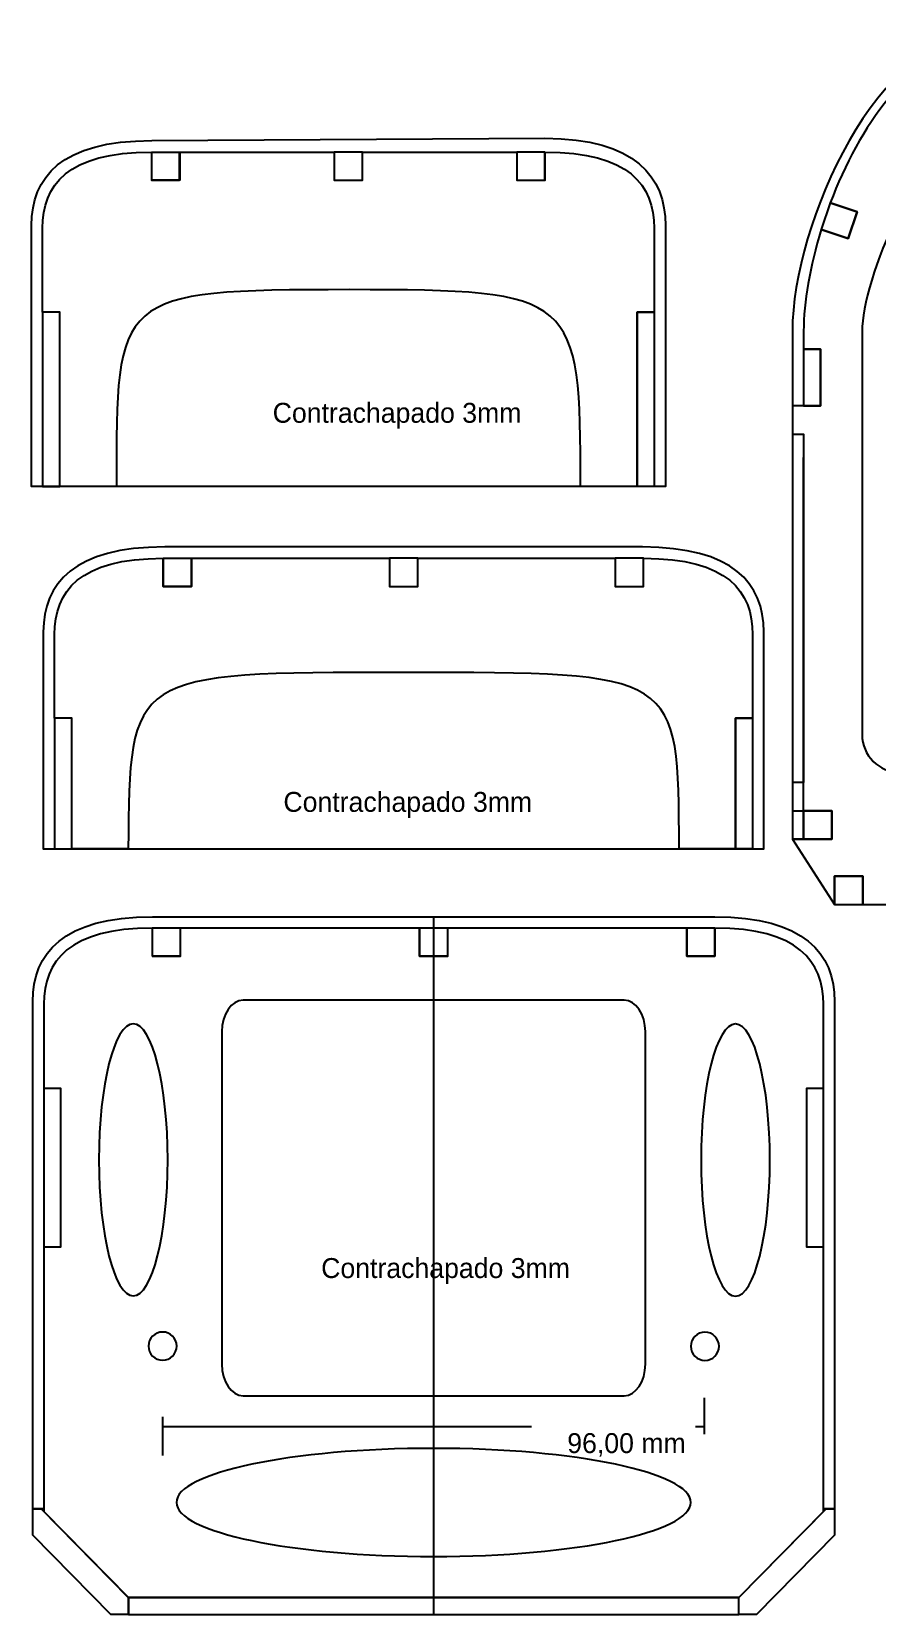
# Model space of a CAD drawing. Header units: millimetres. Extents: x 69 to 698, y -204 to 471.
# Drawn here: x 73.1 to 222.8, y 191.3 to 471.4 of the extents above; entities that cross this region are included whole.
import ezdxf

# ---------------------------------------------------------------- set-up
doc = ezdxf.new("R2010")
doc.units = ezdxf.units.MM
doc.layers.add('Cuadernas', color=7, linetype='Continuous')
doc.styles.get("Standard").update_dxf_attribs({"font": 'txt.shx', "bigfont": 'extfont2.shx'})

msp = doc.modelspace()

# ---------------------------------------------------------------- linework, layer by layer
at = {"layer": 'Cuadernas'}
for points in [[(209.78, 405.21), (212.78, 405.21), (212.78, 415.21), (209.78, 415.21), (209.78, 405.21)], [(209.78, 328.51), (214.78, 328.51), (214.78, 333.51), (209.78, 333.51), (209.78, 328.51)], [(215.26, 316.94), (220.26, 316.94), (220.26, 321.94), (215.26, 321.94), (215.26, 316.94)], [(94.42, 307.75), (99.42, 307.75), (99.42, 312.75), (94.42, 312.75), (94.42, 307.75)], [(141.75, 307.75), (146.75, 307.75), (146.75, 312.75), (141.75, 312.75), (141.75, 307.75)], [(189.08, 307.75), (194.08, 307.75), (194.08, 312.75), (189.08, 312.75), (189.08, 307.75)], [(90.21, 191.25), (198.29, 191.25), (198.29, 194.25), (90.21, 194.25), (90.21, 191.25)]]:
    msp.add_lwpolyline(points, close=True, dxfattribs=at)
for points, knots in [([(276.48, 418.4), (276.49, 436.97), (262.37, 471.44), (242.13, 471.4), (242.13, 471.4), (223.16, 471.44), (207.78, 437.55), (207.78, 418.4), (207.78, 418.4), (207.78, 418.1), (207.78, 412.94), (207.78, 405.21), (207.78, 405.21), (207.78, 405.21), (207.78, 400.2), (207.78, 400.2), (207.78, 400.2), (207.78, 400.2), (207.78, 328.51), (207.78, 328.51), (207.78, 328.51), (207.78, 328.51), (209.78, 328.51), (209.78, 328.51), (209.78, 328.51), (209.78, 328.51), (209.78, 396.08), (209.78, 396.08)], [0, 0, 0, 0, 0.142857, 0.142857, 0.142857, 0.142857, 0.285714, 0.285714, 0.285714, 0.285714, 0.428571, 0.428571, 0.428571, 0.428571, 0.571429, 0.571429, 0.571429, 0.571429, 0.714286, 0.714286, 0.714286, 0.714286, 0.857143, 0.857143, 0.857143, 0.857143, 1, 1, 1, 1]), ([(129.17, 390.93), (129.17, 390.93), (185.3, 390.93), (185.3, 390.93), (185.3, 390.93), (185.3, 390.93), (185.3, 417.45), (185.3, 417.45), (185.3, 417.45), (185.3, 417.45), (185.3, 431.63), (185.3, 431.63), (185.3, 431.63), (185.3, 431.63), (185.3, 437.13), (185.3, 437.13), (185.3, 437.13), (185.3, 445.63), (180.03, 452.57), (163.97, 452.57), (163.97, 452.57), (163.97, 452.57), (94.32, 452.16), (94.32, 452.16), (94.32, 452.16), (78.27, 452.16), (73.06, 445.65), (73.06, 437.15), (73.06, 437.15), (73.06, 437.15), (73.06, 431.65), (73.06, 431.65), (73.06, 431.65), (73.06, 431.65), (73.06, 417.47), (73.06, 417.47), (73.06, 417.47), (73.06, 417.47), (73.06, 390.93), (73.06, 390.93), (73.06, 390.93), (73.06, 390.93), (129.17, 390.93), (129.17, 390.93)], [0, 0, 0, 0, 0.090909, 0.090909, 0.090909, 0.090909, 0.181818, 0.181818, 0.181818, 0.181818, 0.272727, 0.272727, 0.272727, 0.272727, 0.363636, 0.363636, 0.363636, 0.363636, 0.454545, 0.454545, 0.454545, 0.454545, 0.545455, 0.545455, 0.545455, 0.545455, 0.636364, 0.636364, 0.636364, 0.636364, 0.727273, 0.727273, 0.727273, 0.727273, 0.818182, 0.818182, 0.818182, 0.818182, 0.909091, 0.909091, 0.909091, 0.909091, 1, 1, 1, 1]), ([(94.32, 450.13), (94.32, 450.13), (94.32, 445.13), (94.32, 445.13), (94.32, 445.13), (94.32, 445.13), (99.32, 445.13), (99.32, 445.13), (99.32, 445.13), (99.32, 445.13), (99.32, 450.13), (99.32, 450.13), (99.32, 450.13), (99.32, 450.13), (94.32, 450.13), (94.32, 450.13)], [0, 0, 0, 0, 0.25, 0.25, 0.25, 0.25, 0.5, 0.5, 0.5, 0.5, 0.75, 0.75, 0.75, 0.75, 1, 1, 1, 1]), ([(126.66, 445.13), (126.66, 445.13), (126.66, 450.13), (126.66, 450.13), (126.66, 450.13), (126.66, 450.13), (131.66, 450.13), (131.66, 450.13), (131.66, 450.13), (131.66, 450.13), (131.66, 445.13), (131.66, 445.13), (131.66, 445.13), (131.66, 445.13), (126.66, 445.13), (126.66, 445.13)], [0, 0, 0, 0, 0.25, 0.25, 0.25, 0.25, 0.5, 0.5, 0.5, 0.5, 0.75, 0.75, 0.75, 0.75, 1, 1, 1, 1]), ([(158.97, 445.13), (158.97, 445.13), (158.97, 450.13), (158.97, 450.13), (158.97, 450.13), (158.97, 450.13), (163.97, 450.13), (163.97, 450.13), (163.97, 450.13), (163.97, 450.13), (163.97, 445.13), (163.97, 445.13), (163.97, 445.13), (163.97, 445.13), (158.97, 445.13), (158.97, 445.13)], [0, 0, 0, 0, 0.25, 0.25, 0.25, 0.25, 0.5, 0.5, 0.5, 0.5, 0.75, 0.75, 0.75, 0.75, 1, 1, 1, 1]), ([(214.5, 441.13), (214.5, 441.13), (219.24, 439.53), (219.24, 439.53), (219.24, 439.53), (219.24, 439.53), (217.64, 434.8), (217.64, 434.8), (217.64, 434.8), (217.64, 434.8), (212.9, 436.4), (212.9, 436.4), (212.9, 436.4), (212.9, 436.4), (214.5, 441.13), (214.5, 441.13)], [0, 0, 0, 0, 0.25, 0.25, 0.25, 0.25, 0.5, 0.5, 0.5, 0.5, 0.75, 0.75, 0.75, 0.75, 1, 1, 1, 1]), ([(78.06, 421.8), (78.06, 421.8), (78.06, 390.93), (78.06, 390.93), (78.06, 390.93), (78.06, 390.93), (75.01, 390.93), (75.01, 390.93), (75.01, 390.93), (75.01, 390.93), (75.01, 421.8), (75.01, 421.8), (75.01, 421.8), (75.01, 421.8), (78.06, 421.8), (78.06, 421.8)], [0, 0, 0, 0, 0.25, 0.25, 0.25, 0.25, 0.5, 0.5, 0.5, 0.5, 0.75, 0.75, 0.75, 0.75, 1, 1, 1, 1]), ([(180.27, 421.8), (180.27, 421.8), (180.27, 390.93), (180.27, 390.93), (180.27, 390.93), (180.27, 390.93), (183.3, 390.93), (183.3, 390.93), (183.3, 390.93), (183.3, 390.93), (183.3, 421.8), (183.3, 421.8), (183.3, 421.8), (183.3, 421.8), (180.27, 421.8), (180.27, 421.8)], [0, 0, 0, 0, 0.25, 0.25, 0.25, 0.25, 0.5, 0.5, 0.5, 0.5, 0.75, 0.75, 0.75, 0.75, 1, 1, 1, 1]), ([(138.93, 326.75), (138.93, 326.75), (75.13, 326.75), (75.13, 326.75), (75.13, 326.75), (75.13, 326.75), (75.13, 345.54), (75.13, 345.54), (75.13, 345.54), (75.13, 345.54), (75.13, 359.72), (75.13, 359.72), (75.13, 359.72), (75.13, 359.72), (75.13, 365.22), (75.13, 365.22), (75.13, 365.22), (75.13, 373.72), (80.58, 380.22), (96.63, 380.22), (96.63, 380.22), (96.63, 380.22), (138.93, 380.21), (138.93, 380.21), (138.93, 380.21), (138.93, 380.21), (181.23, 380.21), (181.23, 380.21), (181.23, 380.21), (197.28, 380.21), (202.73, 373.71), (202.73, 365.21), (202.73, 365.21), (202.73, 365.21), (202.73, 359.71), (202.73, 359.71), (202.73, 359.71), (202.73, 359.71), (202.73, 345.53), (202.73, 345.53), (202.73, 345.53), (202.73, 345.53), (202.73, 326.75), (202.73, 326.75), (202.73, 326.75), (202.73, 326.75), (138.93, 326.75), (138.93, 326.75)], [0, 0, 0, 0, 0.083333, 0.083333, 0.083333, 0.083333, 0.166667, 0.166667, 0.166667, 0.166667, 0.25, 0.25, 0.25, 0.25, 0.333333, 0.333333, 0.333333, 0.333333, 0.416667, 0.416667, 0.416667, 0.416667, 0.5, 0.5, 0.5, 0.5, 0.583333, 0.583333, 0.583333, 0.583333, 0.666667, 0.666667, 0.666667, 0.666667, 0.75, 0.75, 0.75, 0.75, 0.833333, 0.833333, 0.833333, 0.833333, 0.916667, 0.916667, 0.916667, 0.916667, 1, 1, 1, 1]), ([(96.38, 378.21), (96.38, 378.21), (96.38, 373.21), (96.38, 373.21), (96.38, 373.21), (96.38, 373.21), (101.38, 373.21), (101.38, 373.21), (101.38, 373.21), (101.38, 373.21), (101.38, 378.21), (101.38, 378.21), (101.38, 378.21), (101.38, 378.21), (96.38, 378.21), (96.38, 378.21)], [0, 0, 0, 0, 0.25, 0.25, 0.25, 0.25, 0.5, 0.5, 0.5, 0.5, 0.75, 0.75, 0.75, 0.75, 1, 1, 1, 1]), ([(136.42, 373.21), (136.42, 373.21), (136.42, 378.21), (136.42, 378.21), (136.42, 378.21), (136.42, 378.21), (141.43, 378.21), (141.43, 378.21), (141.43, 378.21), (141.43, 378.21), (141.43, 373.21), (141.43, 373.21), (141.43, 373.21), (141.43, 373.21), (136.42, 373.21), (136.42, 373.21)], [0, 0, 0, 0, 0.25, 0.25, 0.25, 0.25, 0.5, 0.5, 0.5, 0.5, 0.75, 0.75, 0.75, 0.75, 1, 1, 1, 1]), ([(176.43, 373.21), (176.43, 373.21), (176.43, 378.21), (176.43, 378.21), (176.43, 378.21), (176.43, 378.21), (181.43, 378.21), (181.43, 378.21), (181.43, 378.21), (181.43, 378.21), (181.43, 373.21), (181.43, 373.21), (181.43, 373.21), (181.43, 373.21), (176.43, 373.21), (176.43, 373.21)], [0, 0, 0, 0, 0.25, 0.25, 0.25, 0.25, 0.5, 0.5, 0.5, 0.5, 0.75, 0.75, 0.75, 0.75, 1, 1, 1, 1]), ([(80.17, 349.88), (80.17, 349.88), (80.17, 326.75), (80.17, 326.75), (80.17, 326.75), (80.17, 326.75), (77.12, 326.75), (77.12, 326.75), (77.12, 326.75), (77.12, 326.75), (77.12, 349.88), (77.12, 349.88), (77.12, 349.88), (77.12, 349.88), (80.17, 349.88), (80.17, 349.88)], [0, 0, 0, 0, 0.25, 0.25, 0.25, 0.25, 0.5, 0.5, 0.5, 0.5, 0.75, 0.75, 0.75, 0.75, 1, 1, 1, 1]), ([(197.72, 349.88), (197.72, 349.88), (197.72, 326.75), (197.72, 326.75), (197.72, 326.75), (197.72, 326.75), (200.75, 326.75), (200.75, 326.75), (200.75, 326.75), (200.75, 326.75), (200.75, 349.88), (200.75, 349.88), (200.75, 349.88), (200.75, 349.88), (197.72, 349.88), (197.72, 349.88)], [0, 0, 0, 0, 0.25, 0.25, 0.25, 0.25, 0.5, 0.5, 0.5, 0.5, 0.75, 0.75, 0.75, 0.75, 1, 1, 1, 1]), ([(75.22, 294.25), (75.22, 294.25), (75.22, 209.95), (75.22, 209.95), (75.22, 209.95), (75.22, 209.95), (73.25, 209.95), (73.25, 209.95), (73.25, 209.95), (73.25, 209.95), (73.25, 299.75), (73.25, 299.75), (73.25, 299.75), (73.25, 308.25), (78.62, 314.75), (94.45, 314.75), (94.45, 314.75), (94.45, 314.75), (194.05, 314.75), (194.05, 314.75), (194.05, 314.75), (209.88, 314.75), (215.25, 308.25), (215.25, 299.75), (215.25, 299.75), (215.25, 299.75), (215.25, 209.95), (215.25, 209.95), (215.25, 209.95), (215.25, 209.95), (213.28, 209.95), (213.28, 209.95), (213.28, 209.95), (213.28, 209.95), (213.28, 294.25), (213.28, 294.25)], [0, 0, 0, 0, 0.111111, 0.111111, 0.111111, 0.111111, 0.222222, 0.222222, 0.222222, 0.222222, 0.333333, 0.333333, 0.333333, 0.333333, 0.444444, 0.444444, 0.444444, 0.444444, 0.555556, 0.555556, 0.555556, 0.555556, 0.666667, 0.666667, 0.666667, 0.666667, 0.777778, 0.777778, 0.777778, 0.777778, 0.888889, 0.888889, 0.888889, 0.888889, 1, 1, 1, 1]), ([(74.73, 209.95), (74.73, 209.95), (73.25, 209.95), (73.25, 209.95), (73.25, 209.95), (73.25, 209.95), (73.25, 205.25), (73.25, 205.25), (73.25, 205.25), (73.25, 205.25), (87.06, 191.25), (87.06, 191.25), (87.06, 191.25), (87.06, 191.25), (90.18, 191.25), (90.18, 191.25), (90.18, 191.25), (90.18, 191.25), (90.18, 194.25), (90.18, 194.25), (90.18, 194.25), (90.18, 194.25), (74.73, 209.95), (74.73, 209.95)], [0, 0, 0, 0, 0.166667, 0.166667, 0.166667, 0.166667, 0.333333, 0.333333, 0.333333, 0.333333, 0.5, 0.5, 0.5, 0.5, 0.666667, 0.666667, 0.666667, 0.666667, 0.833333, 0.833333, 0.833333, 0.833333, 1, 1, 1, 1]), ([(213.77, 209.95), (213.77, 209.95), (198.28, 194.25), (198.28, 194.25), (198.28, 194.25), (198.28, 194.25), (198.28, 191.25), (198.28, 191.25), (198.28, 191.25), (198.28, 191.25), (201.44, 191.25), (201.44, 191.25), (201.44, 191.25), (201.44, 191.25), (215.25, 205.25), (215.25, 205.25), (215.25, 205.25), (215.25, 205.25), (215.25, 209.95), (215.25, 209.95), (215.25, 209.95), (215.25, 209.95), (213.77, 209.95), (213.77, 209.95)], [0, 0, 0, 0, 0.166667, 0.166667, 0.166667, 0.166667, 0.333333, 0.333333, 0.333333, 0.333333, 0.5, 0.5, 0.5, 0.5, 0.666667, 0.666667, 0.666667, 0.666667, 0.833333, 0.833333, 0.833333, 0.833333, 1, 1, 1, 1])]:
    msp.add_open_spline(points, degree=3, knots=knots, dxfattribs=at)
at = {"layer": 'Cuadernas', "color": 254}
for points, knots in [([(209.78, 418.41), (209.78, 423.53), (210.89, 429.9), (212.9, 436.4), (212.9, 436.4), (212.9, 436.4), (217.64, 434.8), (217.64, 434.8), (217.64, 434.8), (217.64, 434.8), (219.24, 439.53), (219.24, 439.53), (219.24, 439.53), (219.24, 439.53), (214.5, 441.13), (214.5, 441.13), (214.5, 441.13), (219.61, 454.68), (228.53, 467.53), (239.63, 469.22), (239.63, 469.22), (239.63, 469.22), (239.63, 464.39), (239.63, 464.39), (239.63, 464.39), (239.63, 464.39), (244.63, 464.39), (244.63, 464.39), (244.63, 464.39), (244.63, 464.39), (244.64, 469.22), (244.64, 469.22), (244.64, 469.22), (255.74, 467.53), (264.66, 454.69), (269.76, 441.14), (269.76, 441.14), (269.76, 441.14), (265.03, 439.53), (265.03, 439.53), (265.03, 439.53), (265.03, 439.53), (266.63, 434.8), (266.63, 434.8), (266.63, 434.8), (266.63, 434.8), (271.38, 436.41), (271.38, 436.41), (271.38, 436.41), (273.39, 429.91), (274.48, 423.53), (274.48, 418.4), (274.48, 418.4), (274.48, 418.4), (274.48, 415.21), (274.48, 415.21), (274.48, 415.21), (274.48, 415.21), (271.48, 415.21), (271.48, 415.21), (271.48, 415.21), (271.48, 415.21), (271.48, 405.21), (271.48, 405.21), (271.48, 405.21), (271.48, 405.21), (276.48, 405.21), (276.48, 405.21), (276.48, 405.21), (276.48, 405.21), (276.48, 400.2), (276.48, 400.2), (276.48, 400.2), (276.48, 400.2), (274.48, 400.2), (274.48, 400.2), (274.48, 400.2), (274.48, 400.2), (274.48, 338.51), (274.48, 338.51), (274.48, 338.51), (274.48, 338.51), (276.48, 338.51), (276.48, 338.51), (276.48, 338.51), (276.48, 338.51), (276.48, 333.51), (276.48, 333.51), (276.48, 333.51), (276.48, 333.51), (269.48, 333.51), (269.48, 333.51), (269.48, 333.51), (269.48, 333.51), (269.48, 328.51), (269.48, 328.51), (269.48, 328.51), (269.48, 328.51), (276.48, 328.51), (276.48, 328.51), (276.48, 328.51), (276.48, 328.51), (269.01, 316.94), (269.01, 316.94), (269.01, 316.94), (269.01, 316.94), (269.01, 321.94), (269.01, 321.94), (269.01, 321.94), (269.01, 321.94), (264.01, 321.94), (264.01, 321.94), (264.01, 321.94), (264.01, 321.94), (264.01, 316.94), (264.01, 316.94), (264.01, 316.94), (264.01, 316.94), (220.26, 316.94), (220.26, 316.94), (220.26, 316.94), (220.26, 316.94), (220.26, 321.94), (220.26, 321.94), (220.26, 321.94), (220.26, 321.94), (215.26, 321.94), (215.26, 321.94), (215.26, 321.94), (215.26, 321.94), (215.26, 316.94), (215.26, 316.94), (215.26, 316.94), (215.26, 316.94), (207.78, 328.51), (207.78, 328.51), (207.78, 328.51), (207.78, 328.51), (214.78, 328.51), (214.78, 328.51), (214.78, 328.51), (214.78, 328.51), (214.78, 333.51), (214.78, 333.51), (214.78, 333.51), (214.78, 333.51), (207.78, 333.51), (207.78, 333.51), (207.78, 333.51), (207.78, 333.51), (207.78, 338.51), (207.78, 338.51), (207.78, 338.51), (207.78, 338.51), (209.78, 338.51), (209.78, 338.51), (209.78, 338.51), (209.78, 338.51), (209.78, 400.21), (209.78, 400.21), (209.78, 400.21), (209.78, 400.21), (207.78, 400.2), (207.78, 400.2), (207.78, 400.2), (207.78, 400.2), (207.78, 405.21), (207.78, 405.21), (207.78, 405.21), (207.78, 405.21), (212.78, 405.21), (212.78, 405.21), (212.78, 405.21), (212.78, 405.21), (212.78, 415.21), (212.78, 415.21), (212.78, 415.21), (212.78, 415.21), (209.78, 415.21), (209.78, 415.21), (209.78, 415.21), (209.78, 415.21), (209.78, 418.41), (209.78, 418.41)], [0, 0, 0, 0, 0.021739, 0.021739, 0.021739, 0.021739, 0.043478, 0.043478, 0.043478, 0.043478, 0.065217, 0.065217, 0.065217, 0.065217, 0.086957, 0.086957, 0.086957, 0.086957, 0.108696, 0.108696, 0.108696, 0.108696, 0.130435, 0.130435, 0.130435, 0.130435, 0.152174, 0.152174, 0.152174, 0.152174, 0.173913, 0.173913, 0.173913, 0.173913, 0.195652, 0.195652, 0.195652, 0.195652, 0.217391, 0.217391, 0.217391, 0.217391, 0.23913, 0.23913, 0.23913, 0.23913, 0.26087, 0.26087, 0.26087, 0.26087, 0.282609, 0.282609, 0.282609, 0.282609, 0.304348, 0.304348, 0.304348, 0.304348, 0.326087, 0.326087, 0.326087, 0.326087, 0.347826, 0.347826, 0.347826, 0.347826, 0.369565, 0.369565, 0.369565, 0.369565, 0.391304, 0.391304, 0.391304, 0.391304, 0.413043, 0.413043, 0.413043, 0.413043, 0.434783, 0.434783, 0.434783, 0.434783, 0.456522, 0.456522, 0.456522, 0.456522, 0.478261, 0.478261, 0.478261, 0.478261, 0.5, 0.5, 0.5, 0.5, 0.521739, 0.521739, 0.521739, 0.521739, 0.543478, 0.543478, 0.543478, 0.543478, 0.565217, 0.565217, 0.565217, 0.565217, 0.586957, 0.586957, 0.586957, 0.586957, 0.608696, 0.608696, 0.608696, 0.608696, 0.630435, 0.630435, 0.630435, 0.630435, 0.652174, 0.652174, 0.652174, 0.652174, 0.673913, 0.673913, 0.673913, 0.673913, 0.695652, 0.695652, 0.695652, 0.695652, 0.717391, 0.717391, 0.717391, 0.717391, 0.73913, 0.73913, 0.73913, 0.73913, 0.76087, 0.76087, 0.76087, 0.76087, 0.782609, 0.782609, 0.782609, 0.782609, 0.804348, 0.804348, 0.804348, 0.804348, 0.826087, 0.826087, 0.826087, 0.826087, 0.847826, 0.847826, 0.847826, 0.847826, 0.869565, 0.869565, 0.869565, 0.869565, 0.891304, 0.891304, 0.891304, 0.891304, 0.913043, 0.913043, 0.913043, 0.913043, 0.934783, 0.934783, 0.934783, 0.934783, 0.956522, 0.956522, 0.956522, 0.956522, 0.978261, 0.978261, 0.978261, 0.978261, 1, 1, 1, 1]), ([(242.13, 452.7), (254.44, 452.62), (264.13, 426.8), (264.13, 418.4), (264.13, 418.4), (264.13, 418.4), (264.13, 346.99), (264.13, 346.99), (264.13, 346.99), (264.13, 343.31), (261.12, 340.3), (257.44, 340.3), (257.44, 340.3), (257.44, 340.3), (226.82, 340.3), (226.82, 340.3), (226.82, 340.3), (223.14, 340.3), (220.13, 343.31), (220.13, 346.99), (220.13, 346.99), (220.13, 346.99), (220.13, 418.4), (220.13, 418.4), (220.13, 418.4), (220.13, 427.15), (229.78, 452.78), (242.13, 452.7)], [0, 0, 0, 0, 0.142857, 0.142857, 0.142857, 0.142857, 0.285714, 0.285714, 0.285714, 0.285714, 0.428571, 0.428571, 0.428571, 0.428571, 0.571429, 0.571429, 0.571429, 0.571429, 0.714286, 0.714286, 0.714286, 0.714286, 0.857143, 0.857143, 0.857143, 0.857143, 1, 1, 1, 1]), ([(129.34, 425.77), (169.57, 425.77), (170.27, 424.91), (170.27, 390.93), (170.27, 390.93), (170.27, 390.93), (180.27, 390.93), (180.27, 390.93), (180.27, 390.93), (180.27, 390.93), (180.27, 421.8), (180.27, 421.8), (180.27, 421.8), (180.27, 421.8), (183.3, 421.8), (183.3, 421.8), (183.3, 421.8), (183.3, 421.8), (183.28, 436.63), (183.28, 436.63), (183.28, 436.63), (183.28, 444.28), (178.92, 450.13), (163.98, 450.13), (163.98, 450.13), (163.98, 450.13), (163.98, 445.13), (163.98, 445.13), (163.98, 445.13), (163.98, 445.13), (158.98, 445.13), (158.98, 445.13), (158.98, 445.13), (158.98, 445.13), (158.98, 450.13), (158.98, 450.13), (158.98, 450.13), (158.98, 450.13), (146.26, 450.13), (146.26, 450.13), (146.26, 450.13), (146.26, 450.13), (131.67, 450.13), (131.67, 450.13), (131.67, 450.13), (131.67, 450.13), (131.67, 445.13), (131.67, 445.13), (131.67, 445.13), (131.67, 445.13), (126.66, 445.13), (126.66, 445.13), (126.66, 445.13), (126.66, 445.13), (126.66, 450.13), (126.66, 450.13), (126.66, 450.13), (126.66, 450.13), (114.53, 450.13), (114.53, 450.13), (114.53, 450.13), (114.53, 450.13), (99.27, 450.13), (99.27, 450.13), (99.27, 450.13), (99.27, 450.13), (99.27, 445.13), (99.27, 445.13), (99.27, 445.13), (99.27, 445.13), (94.27, 445.13), (94.27, 445.13), (94.27, 445.13), (94.27, 445.13), (94.27, 450.13), (94.27, 450.13), (94.27, 450.13), (79.34, 450.13), (75.01, 444.28), (75.01, 436.63), (75.01, 436.63), (75.01, 436.63), (75.01, 421.8), (75.01, 421.8), (75.01, 421.8), (75.01, 421.8), (78.06, 421.8), (78.06, 421.8), (78.06, 421.8), (78.06, 421.8), (78.06, 390.93), (78.06, 390.93), (78.06, 390.93), (78.06, 390.93), (88.07, 390.93), (88.07, 390.93), (88.07, 390.93), (88.07, 424.91), (87.73, 425.77), (129.34, 425.77)], [0, 0, 0, 0, 0.04, 0.04, 0.04, 0.04, 0.08, 0.08, 0.08, 0.08, 0.12, 0.12, 0.12, 0.12, 0.16, 0.16, 0.16, 0.16, 0.2, 0.2, 0.2, 0.2, 0.24, 0.24, 0.24, 0.24, 0.28, 0.28, 0.28, 0.28, 0.32, 0.32, 0.32, 0.32, 0.36, 0.36, 0.36, 0.36, 0.4, 0.4, 0.4, 0.4, 0.44, 0.44, 0.44, 0.44, 0.48, 0.48, 0.48, 0.48, 0.52, 0.52, 0.52, 0.52, 0.56, 0.56, 0.56, 0.56, 0.6, 0.6, 0.6, 0.6, 0.64, 0.64, 0.64, 0.64, 0.68, 0.68, 0.68, 0.68, 0.72, 0.72, 0.72, 0.72, 0.76, 0.76, 0.76, 0.76, 0.8, 0.8, 0.8, 0.8, 0.84, 0.84, 0.84, 0.84, 0.88, 0.88, 0.88, 0.88, 0.92, 0.92, 0.92, 0.92, 0.96, 0.96, 0.96, 0.96, 1, 1, 1, 1]), ([(197.72, 326.75), (197.72, 326.75), (197.72, 349.88), (197.72, 349.88), (197.72, 349.88), (197.72, 349.88), (200.75, 349.88), (200.75, 349.88), (200.75, 349.88), (200.75, 349.88), (200.73, 364.71), (200.73, 364.71), (200.73, 364.71), (200.73, 372.36), (196.37, 378.21), (181.43, 378.21), (181.43, 378.21), (181.43, 378.21), (181.43, 373.21), (181.43, 373.21), (181.43, 373.21), (181.43, 373.21), (176.43, 373.21), (176.43, 373.21), (176.43, 373.21), (176.43, 373.21), (176.43, 378.21), (176.43, 378.21), (176.43, 378.21), (176.43, 378.21), (175.25, 378.21), (175.25, 378.21), (175.25, 378.21), (175.25, 378.21), (141.43, 378.21), (141.43, 378.21), (141.43, 378.21), (141.43, 378.21), (141.43, 373.21), (141.43, 373.21), (141.43, 373.21), (141.43, 373.21), (136.43, 373.21), (136.43, 373.21), (136.43, 373.21), (136.43, 373.21), (136.43, 378.21), (136.43, 378.21), (136.43, 378.21), (136.43, 378.21), (102.6, 378.21), (102.6, 378.21), (102.6, 378.21), (102.6, 378.21), (101.38, 378.21), (101.38, 378.21), (101.38, 378.21), (101.38, 378.21), (101.38, 373.21), (101.38, 373.21), (101.38, 373.21), (101.38, 373.21), (96.38, 373.21), (96.38, 373.21), (96.38, 373.21), (96.38, 373.21), (96.38, 378.21), (96.38, 378.21), (96.38, 378.21), (81.45, 378.21), (77.12, 372.36), (77.12, 364.71), (77.12, 364.71), (77.12, 364.71), (77.12, 349.88), (77.12, 349.88), (77.12, 349.88), (77.12, 349.88), (80.17, 349.88), (80.17, 349.88), (80.17, 349.88), (80.17, 349.88), (80.17, 326.75), (80.17, 326.75), (80.17, 326.75), (80.17, 326.75), (90.18, 326.75), (90.18, 326.75), (90.18, 326.75), (90.38, 357.81), (90.24, 358.03), (138.93, 358.01), (138.93, 358.01), (187.62, 357.99), (187.72, 358.21), (187.72, 326.75), (187.72, 326.75), (187.72, 326.75), (197.72, 326.75), (197.72, 326.75)], [0, 0, 0, 0, 0.04, 0.04, 0.04, 0.04, 0.08, 0.08, 0.08, 0.08, 0.12, 0.12, 0.12, 0.12, 0.16, 0.16, 0.16, 0.16, 0.2, 0.2, 0.2, 0.2, 0.24, 0.24, 0.24, 0.24, 0.28, 0.28, 0.28, 0.28, 0.32, 0.32, 0.32, 0.32, 0.36, 0.36, 0.36, 0.36, 0.4, 0.4, 0.4, 0.4, 0.44, 0.44, 0.44, 0.44, 0.48, 0.48, 0.48, 0.48, 0.52, 0.52, 0.52, 0.52, 0.56, 0.56, 0.56, 0.56, 0.6, 0.6, 0.6, 0.6, 0.64, 0.64, 0.64, 0.64, 0.68, 0.68, 0.68, 0.68, 0.72, 0.72, 0.72, 0.72, 0.76, 0.76, 0.76, 0.76, 0.8, 0.8, 0.8, 0.8, 0.84, 0.84, 0.84, 0.84, 0.88, 0.88, 0.88, 0.88, 0.92, 0.92, 0.92, 0.92, 0.96, 0.96, 0.96, 0.96, 1, 1, 1, 1]), ([(213.28, 299.25), (213.28, 299.25), (213.28, 284.42), (213.28, 284.42), (213.28, 284.42), (213.28, 284.42), (210.32, 284.42), (210.32, 284.42), (210.32, 284.42), (210.32, 284.42), (210.32, 256.23), (210.32, 256.23), (210.32, 256.23), (210.32, 256.23), (213.28, 256.23), (213.28, 256.23), (213.28, 256.23), (213.28, 256.23), (213.28, 210.16), (213.28, 210.16), (213.28, 210.16), (213.28, 210.16), (213.28, 209.95), (213.28, 209.95), (213.28, 209.95), (213.28, 209.95), (213.28, 209.45), (213.28, 209.45), (213.28, 209.45), (213.28, 209.45), (198.29, 194.25), (198.29, 194.25), (198.29, 194.25), (198.29, 194.25), (90.21, 194.25), (90.21, 194.25), (90.21, 194.25), (90.21, 194.25), (75.22, 209.45), (75.22, 209.45), (75.22, 209.45), (75.22, 209.45), (75.22, 209.95), (75.22, 209.95), (75.22, 209.95), (75.22, 209.95), (75.22, 256.23), (75.22, 256.23), (75.22, 256.23), (75.22, 256.23), (78.18, 256.23), (78.18, 256.23), (78.18, 256.23), (78.18, 256.23), (78.18, 284.42), (78.18, 284.42), (78.18, 284.42), (78.18, 284.42), (75.22, 284.42), (75.22, 284.42), (75.22, 284.42), (75.22, 284.42), (75.22, 299.25), (75.22, 299.25), (75.22, 299.25), (75.22, 306.9), (79.73, 312.75), (94.45, 312.75), (94.45, 312.75), (94.45, 312.75), (94.45, 307.75), (94.45, 307.75), (94.45, 307.75), (94.45, 307.75), (99.38, 307.75), (99.38, 307.75), (99.38, 307.75), (99.38, 307.75), (99.38, 312.75), (99.38, 312.75), (99.38, 312.75), (99.38, 312.75), (141.78, 312.75), (141.78, 312.75), (141.78, 312.75), (141.78, 312.75), (141.78, 307.75), (141.78, 307.75), (141.78, 307.75), (141.78, 307.75), (146.72, 307.75), (146.72, 307.75), (146.72, 307.75), (146.72, 307.75), (146.72, 312.75), (146.72, 312.75), (146.72, 312.75), (146.72, 312.75), (189.12, 312.75), (189.12, 312.75), (189.12, 312.75), (189.12, 312.75), (189.12, 307.75), (189.12, 307.75), (189.12, 307.75), (189.12, 307.75), (194.05, 307.75), (194.05, 307.75), (194.05, 307.75), (194.05, 307.75), (194.05, 312.75), (194.05, 312.75), (194.05, 312.75), (208.77, 312.72), (213.28, 306.86), (213.28, 299.25)], [0, 0, 0, 0, 0.034483, 0.034483, 0.034483, 0.034483, 0.068966, 0.068966, 0.068966, 0.068966, 0.103448, 0.103448, 0.103448, 0.103448, 0.137931, 0.137931, 0.137931, 0.137931, 0.172414, 0.172414, 0.172414, 0.172414, 0.206897, 0.206897, 0.206897, 0.206897, 0.241379, 0.241379, 0.241379, 0.241379, 0.275862, 0.275862, 0.275862, 0.275862, 0.310345, 0.310345, 0.310345, 0.310345, 0.344828, 0.344828, 0.344828, 0.344828, 0.37931, 0.37931, 0.37931, 0.37931, 0.413793, 0.413793, 0.413793, 0.413793, 0.448276, 0.448276, 0.448276, 0.448276, 0.482759, 0.482759, 0.482759, 0.482759, 0.517241, 0.517241, 0.517241, 0.517241, 0.551724, 0.551724, 0.551724, 0.551724, 0.586207, 0.586207, 0.586207, 0.586207, 0.62069, 0.62069, 0.62069, 0.62069, 0.655172, 0.655172, 0.655172, 0.655172, 0.689655, 0.689655, 0.689655, 0.689655, 0.724138, 0.724138, 0.724138, 0.724138, 0.758621, 0.758621, 0.758621, 0.758621, 0.793103, 0.793103, 0.793103, 0.793103, 0.827586, 0.827586, 0.827586, 0.827586, 0.862069, 0.862069, 0.862069, 0.862069, 0.896552, 0.896552, 0.896552, 0.896552, 0.931034, 0.931034, 0.931034, 0.931034, 0.965517, 0.965517, 0.965517, 0.965517, 1, 1, 1, 1]), ([(110.51, 299.96), (110.51, 299.96), (177.99, 299.96), (177.99, 299.96), (177.99, 299.96), (180.06, 299.96), (181.75, 297.47), (181.75, 294.41), (181.75, 294.41), (181.75, 294.41), (181.75, 235.52), (181.75, 235.52), (181.75, 235.52), (181.75, 232.46), (180.06, 229.96), (177.99, 229.96), (177.99, 229.96), (177.99, 229.96), (110.51, 229.96), (110.51, 229.96), (110.51, 229.96), (108.44, 229.96), (106.75, 232.46), (106.75, 235.52), (106.75, 235.52), (106.75, 235.52), (106.75, 294.41), (106.75, 294.41), (106.75, 294.41), (106.75, 297.47), (108.44, 299.96), (110.51, 299.96)], [0, 0, 0, 0, 0.125, 0.125, 0.125, 0.125, 0.25, 0.25, 0.25, 0.25, 0.375, 0.375, 0.375, 0.375, 0.5, 0.5, 0.5, 0.5, 0.625, 0.625, 0.625, 0.625, 0.75, 0.75, 0.75, 0.75, 0.875, 0.875, 0.875, 0.875, 1, 1, 1, 1]), ([(91.06, 295.8), (94.42, 295.8), (97.16, 284.98), (97.16, 271.71), (97.16, 271.71), (97.16, 258.45), (94.42, 247.63), (91.06, 247.63), (91.06, 247.63), (87.71, 247.63), (84.97, 258.45), (84.97, 271.71), (84.97, 271.71), (84.97, 284.98), (87.71, 295.8), (91.06, 295.8)], [0, 0, 0, 0, 0.25, 0.25, 0.25, 0.25, 0.5, 0.5, 0.5, 0.5, 0.75, 0.75, 0.75, 0.75, 1, 1, 1, 1]), ([(197.71, 295.77), (201.06, 295.77), (203.8, 284.95), (203.8, 271.68), (203.8, 271.68), (203.8, 258.41), (201.06, 247.59), (197.71, 247.59), (197.71, 247.59), (194.35, 247.59), (191.61, 258.41), (191.61, 271.68), (191.61, 271.68), (191.61, 284.95), (194.35, 295.77), (197.71, 295.77)], [0, 0, 0, 0, 0.25, 0.25, 0.25, 0.25, 0.5, 0.5, 0.5, 0.5, 0.75, 0.75, 0.75, 0.75, 1, 1, 1, 1]), ([(96.25, 241.23), (97.63, 241.23), (98.75, 240.11), (98.75, 238.73), (98.75, 238.73), (98.75, 237.36), (97.63, 236.23), (96.25, 236.23), (96.25, 236.23), (94.87, 236.23), (93.75, 237.36), (93.75, 238.73), (93.75, 238.73), (93.75, 240.11), (94.87, 241.23), (96.25, 241.23)], [0, 0, 0, 0, 0.25, 0.25, 0.25, 0.25, 0.5, 0.5, 0.5, 0.5, 0.75, 0.75, 0.75, 0.75, 1, 1, 1, 1]), ([(192.3, 241.2), (193.68, 241.2), (194.8, 240.08), (194.8, 238.7), (194.8, 238.7), (194.8, 237.33), (193.68, 236.2), (192.3, 236.2), (192.3, 236.2), (190.92, 236.2), (189.8, 237.33), (189.8, 238.7), (189.8, 238.7), (189.8, 240.08), (190.92, 241.2), (192.3, 241.2)], [0, 0, 0, 0, 0.25, 0.25, 0.25, 0.25, 0.5, 0.5, 0.5, 0.5, 0.75, 0.75, 0.75, 0.75, 1, 1, 1, 1]), ([(144.25, 220.64), (169.34, 220.64), (189.81, 216.34), (189.81, 211.06), (189.81, 211.06), (189.81, 205.79), (169.34, 201.49), (144.25, 201.49), (144.25, 201.49), (119.16, 201.49), (98.69, 205.79), (98.69, 211.06), (98.69, 211.06), (98.69, 216.34), (119.16, 220.64), (144.25, 220.64)], [0, 0, 0, 0, 0.25, 0.25, 0.25, 0.25, 0.5, 0.5, 0.5, 0.5, 0.75, 0.75, 0.75, 0.75, 1, 1, 1, 1])]:
    msp.add_open_spline(points, degree=3, knots=knots, dxfattribs=at)
at = {"layer": 'Cuadernas'}
for points in [[(144.25, 314.75), (144.25, 314.75), (144.25, 191.25), (144.25, 191.25)], [(192.25, 223.15), (192.25, 223.15), (192.25, 229.56), (192.25, 229.56)], [(96.25, 226.24), (96.25, 226.24), (96.25, 219.4), (96.25, 219.4)], [(96.25, 224.48), (96.25, 224.48), (161.57, 224.48), (161.57, 224.48)], [(190.61, 224.48), (190.61, 224.48), (192.25, 224.48), (192.25, 224.48)]]:
    msp.add_open_spline(points, degree=3, dxfattribs=at)

# ---------------------------------------------------------------- texts
at = {"layer": 'Cuadernas', "char_height": 3.5278, "attachment_point": 1}
for s, insert in [('\\fAvantGarde Bk BT;Contrachapado 3mm', (115.75, 405.73)), ('\\fAvantGarde Bk BT;Contrachapado 3mm', (117.65, 336.85)), ('\\fAvantGarde Bk BT;Contrachapado 3mm', (124.34, 254.32)), ('\\fAvantGarde Bk BT;96,00 mm', (167.92, 223.33))]:
    msp.add_mtext(s, dxfattribs=dict(at, insert=insert))

doc.saveas('drawing.dxf')
